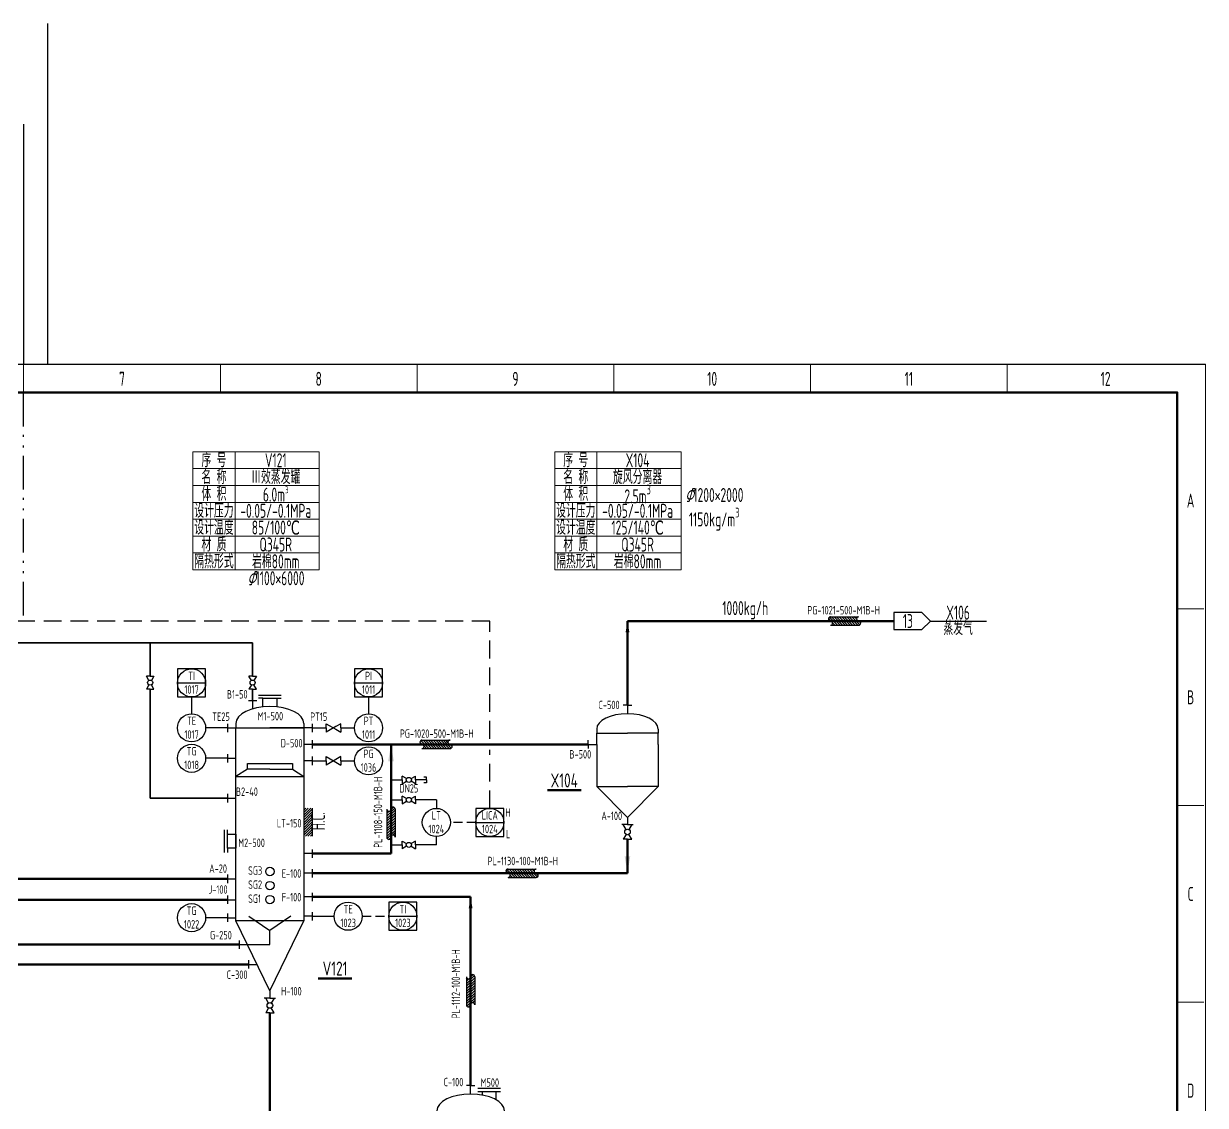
# Model space of a CAD drawing. Header units: millimetres. Extents: x 2658 to 4453, y -1069 to 608.
# Drawn here: x 3078.2 to 3498.7, y 222.6 to 607.6 of the extents above; entities that cross this region are included whole.
import ezdxf

# ---------------------------------------------------------------- set-up
doc = ezdxf.new("R2010")
doc.units = ezdxf.units.MM
doc.header["$MEASUREMENT"] = 0
for name, pattern in [('ACAD_ISO12W100', [22.4, 12, -3, 0.7, -3, 0.7, -3]), ('HIDDEN', [9.525, 6.35, -3.175]), ('HIDDEN2', [4.7625, 3.175, -1.5875])]:
    doc.linetypes.add(name, pattern=pattern)
for name, color, linetype, lineweight in [('0-图框', 7, 'Continuous', 15), ('1-主物流管线（粗）', 7, 'Continuous', 70), ('2-辅助物流（中）', 7, 'Continuous', 35), ('细实线', 7, 'Continuous', 18)]:
    doc.layers.add(name, color=color, linetype=linetype, lineweight=lineweight)
doc.styles.add('国标汉字', font='gbenor.shx', dxfattribs={"width": 0.7, "height": 5, "bigfont": 'gbcbig.shx'})

msp = doc.modelspace()

# ---------------------------------------------------------------- hatches: boundary and pattern name
h = msp.add_hatch()
h.set_pattern_fill('ANSI31', color=256, scale=0.2, angle=90)
h.set_pattern_definition([(135, (-2939.55145, -1558.38316), (-0.449012806, -0.449012806), [])])
h.paths.add_polyline_path([(3365.27, 396.45, 1), (3365.27, 394.95, -1), (3365.27, 393.45), (3375.27, 393.45, 1), (3375.27, 394.95, -1), (3375.27, 396.45)])
h = msp.add_hatch()
h.set_pattern_fill('ANSI31', color=256, scale=0.2, angle=90)
h.set_pattern_definition([(135, (-3084.92004, -1602.2836), (-0.449012806, -0.449012806), [])])
h.paths.add_polyline_path([(3219.9, 352.55, 1), (3219.9, 351.05, -1), (3219.9, 349.55), (3229.9, 349.55, 1), (3229.9, 351.05, -1), (3229.9, 352.55)])
h = msp.add_hatch()
h.set_pattern_fill('ANSI31', color=256, scale=0.2)
h.set_pattern_definition([(45, (-3338.7015, -1718.5374), (-0.449012806, 0.449012806), [])])
h.paths.add_polyline_path([(3180.88, 328.35), (3177.88, 328.35), (3177.88, 318.35), (3180.88, 318.35)])
h = msp.add_hatch()
h.set_pattern_fill('ANSI31', color=256, scale=0.2)
h.set_pattern_definition([(45, (1255.5482, 6632.80496), (-0.449012806, 0.449012806), [])])
h.paths.add_polyline_path([(3210.38, 327.99, 1), (3208.88, 327.99, -1), (3207.38, 327.99), (3207.38, 317.99, 1), (3208.88, 317.99, -1), (3210.38, 317.99)])
h = msp.add_hatch()
h.set_pattern_fill('ANSI31', color=256, scale=0.2, angle=90)
h.set_pattern_definition([(135, (-3054.27745, -1648.1568), (-0.449012806, -0.449012806), [])])
h.paths.add_polyline_path([(3250.54, 306.68, 1), (3250.54, 305.18, -1), (3250.54, 303.68), (3260.54, 303.68, 1), (3260.54, 305.18, -1), (3260.54, 306.68)])
h = msp.add_hatch()
h.set_pattern_fill('ANSI31', color=256, scale=0.2)
h.set_pattern_definition([(45, (1283.871, 6573.15754), (-0.449012806, 0.449012806), [])])
h.paths.add_polyline_path([(3238.7, 268.34, 1), (3237.2, 268.34, -1), (3235.7, 268.34), (3235.7, 258.34, 1), (3237.2, 258.34, -1), (3238.7, 258.34)])

# ---------------------------------------------------------------- linework, layer by layer
for p, q in [((3086.65, 607.55), (3086.65, 486.32)), ((3078.15, 571.78), (3078.15, 486.32)), ((2657.65, 486.32), (3498.65, 486.32)), ((2658.15, 486.32), (3458.15, 486.32)), ((3365.27, 396.45), (3375.27, 396.45)), ((3387.8, 397.95), (3387.8, 391.95)), ((3397.8, 397.95), (3387.8, 397.95)), ((3400.8, 394.95), (3397.8, 397.95)), ((3365.27, 393.45), (3375.27, 393.45)), ((3387.8, 394.95), (3386.29, 394.95)), ((3387.8, 391.95), (3397.8, 391.95)), ((3397.8, 391.95), (3400.8, 394.95)), ((3400.8, 394.95), (3420.79, 394.95)), ((3123.18, 375.38), (3121.83, 375.38)), ((3122.73, 373.82), (3121.83, 375.38)), ((3123.18, 375.38), (3124.53, 375.38)), ((3124.53, 375.38), (3123.63, 373.82)), ((3132.92, 377.91), (3132.92, 367.91)), ((3142.92, 377.91), (3132.92, 377.91)), ((3142.92, 367.91), (3142.92, 377.91)), ((3159.63, 375.38), (3158.28, 375.38)), ((3159.18, 373.82), (3158.28, 375.38)), ((3159.63, 375.38), (3160.98, 375.38)), ((3160.98, 375.38), (3160.08, 373.82)), ((3205.88, 377.91), (3195.88, 377.91)), ((3195.88, 377.91), (3195.88, 367.91)), ((3205.88, 367.91), (3205.88, 377.91)), ((3122.73, 372.27), (3121.83, 370.71)), ((3123.18, 370.71), (3121.83, 370.71)), ((3123.18, 370.71), (3124.53, 370.71)), ((3124.53, 370.71), (3123.63, 372.27)), ((3132.92, 372.91), (3142.92, 372.91)), ((3159.18, 372.27), (3158.28, 370.71)), ((3159.63, 370.71), (3158.28, 370.71)), ((3159.63, 370.71), (3160.98, 370.71)), ((3160.98, 370.71), (3160.08, 372.27)), ((3195.88, 372.91), (3205.88, 372.91)), ((3132.92, 367.91), (3142.92, 367.91)), ((3158.13, 366.71), (3161.13, 366.71)), ((3159.63, 366.71), (3159.63, 363.71)), ((3161.77, 368.54), (3169.79, 368.54)), ((3163.27, 367.54), (3161.77, 367.54)), ((3168.29, 367.54), (3169.79, 367.54)), ((3195.88, 367.91), (3205.88, 367.91)), ((3293.02, 364.95), (3291.52, 364.95)), ((3293.02, 364.95), (3293.02, 361.95)), ((3293.02, 364.95), (3294.52, 364.95)), ((3150.67, 358.41), (3150.67, 355.41)), ((3153.67, 358.5), (3153.67, 356.91)), ((3177.88, 358.5), (3177.88, 356.91)), ((3180.88, 358.41), (3180.88, 355.41)), ((3185.79, 356.91), (3185.79, 358.41)), ((3185.79, 358.41), (3189.25, 356.41)), ((3190.98, 358.41), (3189.25, 357.41)), ((3190.98, 356.91), (3190.98, 358.41)), ((3150.67, 356.91), (3142.92, 356.91)), ((3150.67, 356.91), (3153.67, 356.91)), ((3153.67, 356.91), (3165.78, 356.91)), ((3177.88, 356.91), (3165.78, 356.91)), ((3180.88, 356.91), (3177.88, 356.91)), ((3180.88, 356.91), (3185.79, 356.91)), ((3189.25, 357.41), (3185.79, 355.41)), ((3185.79, 356.91), (3185.79, 355.41)), ((3189.25, 356.41), (3190.98, 355.41)), ((3190.98, 356.91), (3190.98, 355.41)), ((3190.98, 356.91), (3195.88, 356.91)), ((3282.07, 356.49), (3282.07, 355.05)), ((3282.07, 351.05), (3282.07, 355.05)), ((3282.07, 355.05), (3293.02, 355.05)), ((3303.97, 355.05), (3293.02, 355.05)), ((3303.97, 356.49), (3303.97, 355.05)), ((3303.97, 351.05), (3303.97, 355.05)), ((3180.88, 351.05), (3177.88, 351.05)), ((3180.88, 352.55), (3180.88, 349.55)), ((3219.9, 352.55), (3229.9, 352.55)), ((3219.9, 349.55), (3229.9, 349.55)), ((3279.07, 351.05), (3279.07, 352.55)), ((3279.07, 351.05), (3282.07, 351.05)), ((3279.07, 351.05), (3279.07, 349.55)), ((3282.07, 351.05), (3282.07, 336.05)), ((3303.97, 351.05), (3303.97, 336.05)), ((3150.67, 346.09), (3142.92, 346.09)), ((3150.67, 347.59), (3150.67, 344.59)), ((3150.67, 346.09), (3153.67, 346.09)), ((3180.88, 345.18), (3177.88, 345.18)), ((3180.88, 346.68), (3180.88, 343.68)), ((3180.88, 345.18), (3185.79, 345.18)), ((3185.79, 345.18), (3185.79, 346.68)), ((3185.79, 346.68), (3189.25, 344.68)), ((3189.25, 345.68), (3185.79, 343.68)), ((3185.79, 345.18), (3185.79, 343.68)), ((3190.98, 346.68), (3189.25, 345.68)), ((3190.98, 345.18), (3190.98, 346.68)), ((3190.98, 345.18), (3190.98, 343.68)), ((3190.98, 345.18), (3195.88, 345.18)), ((3157.78, 342.26), (3153.67, 339.62)), ((3157.78, 342.26), (3157.78, 344.26)), ((3157.78, 344.26), (3173.78, 344.26)), ((3165.78, 342.26), (3157.78, 342.26)), ((3165.78, 342.26), (3173.78, 342.26)), ((3173.78, 344.26), (3173.78, 342.26)), ((3173.78, 342.26), (3177.88, 339.62)), ((3189.25, 344.68), (3190.98, 343.68)), ((3153.67, 339.62), (3177.88, 339.62)), ((3208.88, 338.4), (3212.88, 338.4)), ((3212.88, 338.4), (3212.88, 339.75)), ((3214.44, 338.85), (3212.88, 339.75)), ((3212.88, 338.4), (3212.88, 337.05)), ((3212.88, 337.05), (3214.44, 337.95)), ((3216, 338.85), (3217.56, 339.75)), ((3217.56, 337.05), (3216, 337.95)), ((3217.56, 338.4), (3217.56, 339.75)), ((3217.56, 338.4), (3217.56, 337.05)), ((3221.56, 338.4), (3217.56, 338.4)), ((3221.56, 339.4), (3220.56, 339.4)), ((3221.56, 337.4), (3220.56, 337.4)), ((3221.56, 338.4), (3221.56, 339.4)), ((3221.56, 338.4), (3221.56, 337.4)), ((3150.67, 333.41), (3150.67, 330.41)), ((3212.88, 331.28), (3212.88, 332.63)), ((3214.44, 331.73), (3212.88, 332.63)), ((3216, 331.73), (3217.56, 332.63)), ((3217.56, 331.28), (3217.56, 332.63)), ((3282.07, 336.05), (3293.02, 336.05)), ((3293.02, 325.05), (3282.07, 336.05)), ((3303.97, 336.05), (3293.02, 336.05)), ((3293.02, 325.05), (3303.97, 336.05)), ((3303.97, 336.05), (3293.02, 336.05)), ((3293.02, 325.05), (3303.97, 336.05)), ((3150.67, 331.91), (3153.67, 331.91)), ((3180.88, 328.35), (3180.88, 318.35)), ((3208.88, 331.28), (3212.88, 331.28)), ((3212.88, 331.28), (3212.88, 329.93)), ((3212.88, 329.93), (3214.44, 330.83)), ((3217.56, 329.93), (3216, 330.83)), ((3217.56, 331.28), (3217.56, 329.93)), ((3225.01, 331.28), (3217.56, 331.28)), ((3225.01, 331.28), (3225.01, 328.28)), ((3239.04, 328.28), (3239.04, 318.28)), ((3249.04, 328.28), (3239.04, 328.28)), ((3249.04, 318.28), (3249.04, 328.28)), ((3207.38, 327.99), (3207.38, 317.99)), ((3210.38, 327.99), (3210.38, 317.99)), ((3293.02, 325.05), (3293.02, 322.48)), ((3149.67, 312.61), (3149.67, 320.63)), ((3150.67, 319.13), (3150.67, 320.63)), ((3239.04, 323.28), (3249.04, 323.28)), ((3293.02, 322.48), (3291.02, 322.48)), ((3292.52, 320.75), (3291.52, 322.48)), ((3293.02, 322.48), (3294.52, 322.48)), ((3293.02, 322.48), (3295.02, 322.48)), ((3294.52, 322.48), (3293.52, 320.75)), ((3212.88, 315.28), (3212.88, 316.63)), ((3212.88, 316.63), (3214.44, 315.73)), ((3217.56, 316.63), (3216, 315.73)), ((3217.56, 315.28), (3217.56, 316.63)), ((3225.01, 315.28), (3225.01, 318.28)), ((3239.04, 318.28), (3249.04, 318.28)), ((3292.52, 319.01), (3291.52, 317.28)), ((3293.02, 317.28), (3291.52, 317.28)), ((3293.02, 317.28), (3294.52, 317.28)), ((3294.52, 317.28), (3293.52, 319.01)), ((3150.67, 314.11), (3150.67, 312.61)), ((3180.88, 312.18), (3177.88, 312.18)), ((3180.88, 313.68), (3180.88, 310.68)), ((3208.88, 315.28), (3212.88, 315.28)), ((3212.88, 315.28), (3212.88, 313.93)), ((3214.44, 314.83), (3212.88, 313.93)), ((3216, 314.83), (3217.56, 313.93)), ((3217.56, 315.28), (3217.56, 313.93)), ((3225.01, 315.28), (3217.56, 315.28)), ((3150.67, 304.68), (3150.67, 301.68)), ((3150.67, 303.18), (3153.67, 303.18)), ((3180.88, 305.18), (3177.88, 305.18)), ((3180.88, 306.68), (3180.88, 303.68)), ((3250.54, 306.68), (3260.54, 306.68)), ((3250.54, 303.68), (3260.54, 303.68)), ((3150.67, 297.24), (3150.67, 294.24)), ((3150.67, 295.74), (3153.67, 295.74)), ((3180.88, 296.74), (3177.88, 296.74)), ((3180.88, 298.24), (3180.88, 295.24)), ((3208.1, 294.88), (3208.1, 284.88)), ((3218.1, 294.88), (3208.1, 294.88)), ((3218.1, 284.88), (3218.1, 294.88)), ((3150.67, 290.86), (3150.67, 287.86)), ((3180.88, 291.38), (3180.88, 288.38)), ((3150.67, 289.36), (3142.92, 289.36)), ((3150.67, 289.36), (3153.67, 289.36)), ((3165.78, 263.3), (3153.67, 288.3)), ((3158.33, 289.93), (3165.78, 284.8)), ((3173.22, 289.93), (3165.78, 284.8)), ((3165.78, 263.3), (3177.88, 288.3)), ((3180.88, 289.88), (3177.88, 289.88)), ((3180.88, 289.88), (3188.63, 289.88)), ((3208.1, 289.88), (3218.1, 289.88)), ((3165.78, 279.8), (3165.78, 284.8)), ((3208.1, 284.88), (3218.1, 284.88)), ((3154.79, 281.3), (3154.79, 278.3)), ((3154.79, 279.8), (3157.79, 279.8)), ((3157.79, 279.8), (3165.78, 279.8)), ((3158.21, 274.23), (3158.21, 271.23)), ((3158.21, 272.73), (3161.21, 272.73)), ((3235.7, 268.34), (3235.7, 258.34)), ((3238.7, 268.34), (3238.7, 258.34)), ((3165.78, 260.73), (3163.78, 260.73)), ((3165.28, 259), (3164.28, 260.73)), ((3165.78, 263.3), (3165.78, 260.73)), ((3165.78, 260.73), (3167.78, 260.73)), ((3167.28, 260.73), (3166.28, 259)), ((3165.28, 257.26), (3164.28, 255.53)), ((3167.28, 255.53), (3166.28, 257.26)), ((3165.78, 255.53), (3164.28, 255.53)), ((3165.78, 255.53), (3167.28, 255.53)), ((3237.21, 229.61), (3235.71, 229.61)), ((3237.21, 226.61), (3237.21, 229.61)), ((3237.21, 229.61), (3238.71, 229.61)), ((3247.8, 228.54), (3239.8, 228.54)), ((3239.8, 227.54), (3241.3, 227.54)), ((3241.3, 227.54), (3241.3, 226.25)), ((3241.3, 227.54), (3246.3, 227.54)), ((3246.3, 224.54), (3246.3, 227.54)), ((3246.3, 227.54), (3247.8, 227.54))]:
    msp.add_line(p, q)
at = {"linetype": 'ACAD_ISO12W100'}
msp.add_line((3078.15, 396.95), (3078.15, 476.32), dxfattribs=at)
at = {"linetype": 'HIDDEN'}
for p, q in [((3244.04, 394.95), (2923.03, 394.95)), ((3244.04, 353.05), (3244.04, 394.95)), ((3137.92, 367.91), (3137.92, 361.91)), ((3200.88, 367.91), (3200.88, 361.91)), ((3244.04, 328.28), (3244.04, 349.05))]:
    msp.add_line(p, q, dxfattribs=at)
at = {"lineweight": 70}
for p, q in [((3264.52, 334.72), (3276.52, 334.72)), ((3182.96, 267.77), (3194.96, 267.77))]:
    msp.add_line(p, q, dxfattribs=at)
at = {"linetype": 'HIDDEN2'}
for p, q in [((3239.04, 323.28), (3230.01, 323.28)), ((3198.63, 289.88), (3208.1, 289.88))]:
    msp.add_line(p, q, dxfattribs=at)
msp.add_lwpolyline([(3163.27, 364.41), (3163.27, 367.54), (3168.29, 367.54), (3168.29, 364.41)])
for points in [[(3153.67, 356.91), (3177.88, 356.91), (3177.88, 288.3), (3153.67, 288.3)], [(3150.67, 314.11), (3150.67, 319.13), (3153.67, 319.13), (3153.67, 314.11)]]:
    msp.add_lwpolyline(points, close=True)
for centre, radius in [((3137.92, 372.91), 5), ((3200.88, 372.91), 5), ((3123.18, 373.04), 0.9), ((3159.63, 373.04), 0.9), ((3137.92, 356.91), 5), ((3200.88, 356.91), 5), ((3137.92, 346.09), 5), ((3200.88, 345.18), 5), ((3215.22, 338.4), 0.9), ((3215.22, 331.28), 0.9), ((3225.01, 323.28), 5), ((3244.04, 323.28), 5), ((3293.02, 319.88), 1), ((3215.22, 315.28), 0.9), ((3165.78, 305.8), 1.5), ((3165.78, 300.8), 1.5), ((3137.92, 289.36), 5), ((3165.78, 295.8), 1.5), ((3193.63, 289.88), 5), ((3213.1, 289.88), 5), ((3165.78, 258.13), 1)]:
    msp.add_circle(centre, radius)
for centre, start, end in [((3365.27, 395.7), 90, 270), ((3375.27, 395.7), 90, 270), ((3365.27, 394.2), 270, 90), ((3375.27, 394.2), 270, 90), ((3219.9, 351.8), 90, 270), ((3219.9, 350.3), 270, 90), ((3229.9, 351.8), 90, 270), ((3229.9, 350.3), 270, 90), ((3209.63, 327.99), 0, 180), ((3208.13, 327.99), 180, 0), ((3208.13, 317.99), 180, 0), ((3209.63, 317.99), 0, 180), ((3250.54, 305.93), 90, 270), ((3250.54, 304.43), 270, 90), ((3260.54, 305.93), 90, 270), ((3260.54, 304.43), 270, 90), ((3236.45, 268.34), 180, 0), ((3237.95, 268.34), 0, 180), ((3236.45, 258.34), 180, 0), ((3237.95, 258.34), 0, 180)]:
    msp.add_arc(centre, 0.75, start, end)
for centre, major_axis in [((3165.78, 358.5), (-12.11, 0)), ((3293.02, 356.49), (-10.95, 0)), ((3237.21, 220.6), (-12.05, 0))]:
    msp.add_ellipse(centre, major_axis=major_axis, ratio=0.498823, start_param=3.141593, end_param=6.283185)
for points in [[(3292.35, 390.95), (3293.02, 394.95), (3293.69, 390.95)], [(3207.88, 345.05), (3208.88, 351.05), (3209.88, 345.05)], [(3292.02, 311.18), (3293.02, 305.18), (3294.02, 311.18)], [(3236.54, 292.74), (3237.21, 296.74), (3237.87, 292.74)]]:
    msp.add_solid(points)
at = {"layer": '0-图框', "color": 7, "lineweight": 18}
for p, q in [((2657.65, 486.32), (3498.65, 486.32)), ((3078.15, 476.32), (3078.15, 486.32)), ((3148.15, 486.32), (3148.15, 476.32)), ((3218.15, 486.32), (3218.15, 476.32)), ((3288.15, 486.32), (3288.15, 476.32)), ((3358.15, 486.32), (3358.15, 476.32)), ((3428.15, 486.32), (3428.15, 476.32)), ((3498.65, 486.32), (3498.65, -107.68)), ((3488.64, 399.32), (3498.15, 399.32)), ((3488.64, 329.32), (3498.15, 329.32)), ((3488.64, 259.32), (3498.15, 259.32))]:
    msp.add_line(p, q, dxfattribs=at)
msp.add_lwpolyline([(2657.65, 486.32), (3498.65, 486.32), (3498.65, -107.68), (2657.65, -107.68)], close=True, dxfattribs=at)
at = {"layer": '0-图框'}
msp.add_lwpolyline([(2657.65, 486.32), (3498.65, 486.32), (3498.65, -107.68), (2657.65, -107.68)], close=True, dxfattribs=at)
at = {"layer": '0-图框', "color": 7, "lineweight": 60}
msp.add_lwpolyline([(2682.65, 476.32), (3488.65, 476.32), (3488.65, -97.68), (2682.65, -97.68)], close=True, dxfattribs=at)
at = {"layer": '1-主物流管线（粗）'}
for p, q in [((3293.02, 364.95), (3293.02, 394.95)), ((3293.02, 394.95), (3387.8, 394.95)), ((3180.88, 351.05), (3279.07, 351.05)), ((3208.88, 312.18), (3208.88, 351.05)), ((3293.02, 317.28), (3293.02, 305.18)), ((3180.88, 312.18), (3208.88, 312.18)), ((2999.66, 303.18), (3150.67, 303.18)), ((3180.88, 305.18), (3293.02, 305.18)), ((2945.63, 295.73), (3150.67, 295.74)), ((3180.88, 296.74), (3237.21, 296.74)), ((3237.21, 296.74), (3237.21, 229.61)), ((2978.05, 279.8), (3154.79, 279.8)), ((3158.21, 272.73), (3055.64, 272.73)), ((3165.78, 255.53), (3165.78, 0.53))]:
    msp.add_line(p, q, dxfattribs=at)
at = {"layer": '2-辅助物流（中）'}
for p, q in [((2765, 387.2), (3159.63, 387.2)), ((3123.18, 387.2), (3123.18, 375.38)), ((3159.63, 387.2), (3159.63, 375.38)), ((3123.18, 370.71), (3123.18, 331.91)), ((3159.63, 370.71), (3159.63, 366.71)), ((3123.18, 331.91), (3150.67, 331.91))]:
    msp.add_line(p, q, dxfattribs=at)
at = {"layer": '细实线'}
for p, q in [((3138.37, 455.17), (3138.37, 413.17)), ((3138.37, 455.17), (3153.37, 455.17)), ((3138.37, 455.17), (3138.37, 413.17)), ((3138.37, 455.17), (3153.37, 455.17)), ((3153.37, 455.17), (3153.37, 413.17)), ((3183.37, 455.17), (3153.37, 455.17)), ((3153.37, 455.17), (3153.37, 413.17)), ((3183.37, 455.17), (3153.37, 455.17)), ((3183.37, 413.17), (3183.37, 455.17)), ((3183.37, 413.17), (3183.37, 455.17)), ((3267.12, 455.17), (3267.12, 413.17)), ((3267.12, 455.17), (3282.12, 455.17)), ((3267.12, 455.17), (3267.12, 413.17)), ((3267.12, 455.17), (3282.12, 455.17)), ((3312.12, 455.17), (3282.12, 455.17)), ((3282.12, 455.17), (3282.12, 413.17)), ((3312.12, 455.17), (3282.12, 455.17)), ((3312.12, 413.17), (3312.12, 455.17)), ((3312.12, 413.17), (3312.12, 455.17)), ((3138.37, 449.17), (3153.37, 449.17)), ((3138.37, 449.17), (3153.37, 449.17)), ((3183.37, 449.17), (3153.37, 449.17)), ((3183.37, 449.17), (3153.37, 449.17)), ((3267.12, 449.17), (3282.12, 449.17)), ((3267.12, 449.17), (3282.12, 449.17)), ((3312.12, 449.17), (3282.12, 449.17)), ((3312.12, 449.17), (3282.12, 449.17)), ((3138.37, 443.17), (3153.37, 443.17)), ((3138.37, 443.17), (3153.37, 443.17)), ((3183.37, 443.17), (3153.37, 443.17)), ((3183.37, 443.17), (3153.37, 443.17)), ((3267.12, 443.17), (3282.12, 443.17)), ((3267.12, 443.17), (3282.12, 443.17)), ((3312.12, 443.17), (3282.12, 443.17)), ((3312.12, 443.17), (3282.12, 443.17)), ((3138.37, 437.17), (3153.37, 437.17)), ((3138.37, 437.17), (3153.37, 437.17)), ((3183.37, 437.17), (3153.37, 437.17)), ((3183.37, 437.17), (3153.37, 437.17)), ((3267.12, 437.17), (3282.12, 437.17)), ((3267.12, 437.17), (3282.12, 437.17)), ((3312.12, 437.17), (3282.12, 437.17)), ((3312.12, 437.17), (3282.12, 437.17)), ((3138.37, 431.17), (3153.37, 431.17)), ((3138.37, 431.17), (3153.37, 431.17)), ((3183.37, 431.17), (3153.37, 431.17)), ((3183.37, 431.17), (3153.37, 431.17)), ((3267.12, 431.17), (3282.12, 431.17)), ((3267.12, 431.17), (3282.12, 431.17)), ((3312.12, 431.17), (3282.12, 431.17)), ((3312.12, 431.17), (3282.12, 431.17)), ((3138.37, 425.17), (3153.37, 425.17)), ((3138.37, 425.17), (3153.37, 425.17)), ((3183.37, 425.17), (3153.37, 425.17)), ((3183.37, 425.17), (3153.37, 425.17)), ((3267.12, 425.17), (3282.12, 425.17)), ((3267.12, 425.17), (3282.12, 425.17)), ((3312.12, 425.17), (3282.12, 425.17)), ((3312.12, 425.17), (3282.12, 425.17)), ((3138.37, 419.17), (3153.37, 419.17)), ((3138.37, 419.17), (3153.37, 419.17)), ((3183.37, 419.17), (3153.37, 419.17)), ((3183.37, 419.17), (3153.37, 419.17)), ((3267.12, 419.17), (3282.12, 419.17)), ((3267.12, 419.17), (3282.12, 419.17)), ((3312.12, 419.17), (3282.12, 419.17)), ((3312.12, 419.17), (3282.12, 419.17)), ((3153.37, 413.17), (3138.37, 413.17)), ((3153.37, 413.17), (3138.37, 413.17)), ((3153.37, 413.17), (3183.37, 413.17)), ((3153.37, 413.17), (3183.37, 413.17)), ((3282.12, 413.17), (3267.12, 413.17)), ((3282.12, 413.17), (3267.12, 413.17)), ((3282.12, 413.17), (3312.12, 413.17)), ((3282.12, 413.17), (3312.12, 413.17))]:
    msp.add_line(p, q, dxfattribs=at)

# ---------------------------------------------------------------- texts
at = {"style": '国标汉字', "width": 0.7}
msp.add_text('PL-1130-100-M1B-H', height=3, dxfattribs=at).set_placement((3243.24, 308.04, 180))
msp.add_text('PL-1112-100-M1B-H', height=3, rotation=90, dxfattribs=at).set_placement((3233.46, 253.5, 180))
at = {"style": '国标汉字'}
for s, width, insert, char_height, attachment_point in [('序 号', 15, (3145.87, 452.17), 5, 5), ('V121', 15, (3167.87, 452.17), 5, 5), ('序 号', 15, (3274.62, 452.17), 5, 5), ('X104', 15, (3296.62, 452.17), 5, 5), ('名 称', 15, (3145.87, 446.17), 5, 5), ('Ⅲ效蒸发罐', 29.1213, (3167.87, 446.17), 5, 5), ('名 称', 15, (3274.62, 446.17), 5, 5), ('旋风分离器', 29.1213, (3296.62, 446.17), 5, 5), ('体 积', 15, (3145.87, 440.17), 5, 5), ('\\A1;6.0m{\\H0.49x;\\S3^ ;}', 29.1213, (3167.87, 440.17), 5, 5), ('体 积', 15, (3274.62, 440.17), 5, 5), ('\\A1;2.5m{\\H0.7x;\\S3^ ;}', 29.1213, (3296.62, 440.17), 5, 5), ('设计压力', 15, (3145.87, 434.17), 5, 5), ('-0.05/-0.1MPa', 29.1213, (3167.87, 434.17), 5, 5), ('设计压力', 15, (3274.62, 434.17), 5, 5), ('-0.05/-0.1MPa', 29.1213, (3296.62, 434.17), 5, 5), ('设计温度', 15, (3145.87, 428.17), 5, 5), ('85/100℃', 29.1213, (3167.87, 428.17), 5, 5), ('设计温度', 15, (3274.62, 428.17), 5, 5), ('125/140℃', 29.1213, (3296.62, 428.17), 5, 5), ('材 质', 15, (3145.87, 422.17), 5, 5), ('材 质', 15, (3274.62, 422.17), 5, 5), ('Q345R', 29.1213, (3167.87, 422.17), 5, 5), ('Q345R', 29.1213, (3296.62, 422.17), 5, 5), ('隔热形式', 15, (3145.87, 416.17), 5, 5), ('岩棉80mm', 29.1213, (3167.87, 416.17), 5, 5), ('隔热形式', 15, (3274.62, 416.17), 5, 5), ('岩棉80mm', 29.1213, (3296.62, 416.17), 5, 5), ('{\\Q15;Φ}1100×6000', 29.1213, (3167.87, 410.17), 5, 5), ('1000kg/h', 40, (3334.93, 398.78), 5, 5), ('PG-1021-500-M1B-H', 40, (3369.93, 398.78), 3, 5), ('X106', 20.2367, (3410.67, 397.95), 5, 5), ('13', 10, (3392.8, 394.95), 5, 5), ('蒸发气', 20.2367, (3410.67, 392.45), 5, 5), ('TI', 10, (3137.92, 375.41), 3, 5), ('PI', 10, (3200.88, 375.41), 3, 5), ('1017', 10, (3137.92, 372.06), 3, 2), ('B1-50', 40, (3154.16, 368.86), 3, 5), ('1011', 10, (3200.88, 372.06), 3, 2), ('C-500', 5, (3286.47, 365.08), 3, 5), ('TE25', 40, (3148.39, 360.91), 3, 5), ('TE25', 40, (3148.39, 360.91), 3, 5), ('M1-500', 40, (3165.95, 361.08), 3, 5), ('PT15', 40, (3183.16, 360.91), 3, 5), ('TE', 10, (3137.92, 359.41), 3, 5), ('PT', 10, (3200.88, 359.41), 3, 5), ('1017', 10, (3137.92, 356.06), 3, 2), ('1011', 10, (3200.88, 356.06), 3, 2), ('PG-1020-500-M1B-H', 40, (3225.13, 354.88), 3, 5), ('TG', 10, (3137.92, 348.59), 3, 5), ('D-500', 40, (3173.51, 351.49), 3, 5), ('PG', 10, (3200.88, 347.68), 3, 5), ('1018', 10, (3137.92, 345.24), 3, 2), ('B-500', 5, (3276.24, 347.5), 3, 5), ('1036', 10, (3200.88, 344.33), 3, 2), ('{\\W0.8;X104}', 16, (3270.52, 338.22), 5, 5), ('DN25', 40, (3215.24, 335.4), 3, 5), ('B2-40', 40, (3157.59, 334.21), 3, 5), ('H', 10, (3250.54, 326.78), 3, 5), ('LT-150', 40, (3172.65, 322.98), 3, 5), ('LT', 10, (3225.01, 325.78), 3, 5), ('LICA', 10, (3244.04, 325.78), 3, 5), ('A-100', 5, (3287.43, 325.59), 3, 5), ('1024', 10, (3225.01, 322.43), 3, 2), ('1024', 10, (3244.04, 322.43), 3, 2), ('L', 10, (3250.54, 320.63), 3, 2), ('M2-500', 40, (3159.26, 316.02), 3, 5), ('A-20', 40, (3147.35, 306.83), 3, 5), ('SG3', 11.2995, (3158.03, 307.64), 3, 1), ('E-100', 40, (3173.48, 305.1), 3, 5), ('J-100', 40, (3147.35, 299.39), 3, 5), ('SG2', 11.2995, (3158.03, 302.64), 3, 1), ('SG1', 11.2995, (3158.03, 297.64), 3, 1), ('F-100', 40, (3173.48, 296.65), 3, 5), ('TG', 10, (3137.92, 291.86), 3, 5), ('TE', 10, (3193.63, 292.38), 3, 5), ('TI', 10, (3213.1, 292.38), 3, 5), ('1022', 10, (3137.92, 288.51), 3, 2), ('1023', 10, (3193.63, 289.03), 3, 2), ('1023', 10, (3213.1, 289.03), 3, 2), ('G-250', 40, (3148.36, 283.16), 3, 5), ('{\\W0.8;V121}', 16, (3188.96, 271.27), 5, 5), ('C-300', 40, (3154.12, 269.09), 3, 5), ('H-100', 5, (3173.43, 263.2), 3, 5), ('C-100', 5, (3231.12, 230.87), 3, 5), ('M500', 5, (3244.04, 230.69), 3, 5)]:
    msp.add_mtext_dynamic_manual_height_columns(s, width=width, gutter_width=25, heights=[0], dxfattribs=dict(at, insert=insert, char_height=char_height, attachment_point=attachment_point))
at = {"insert": (3323.86, 434.69), "char_height": 5, "attachment_point": 5, "line_spacing_factor": 0.84, "style": '国标汉字'}
msp.add_mtext_dynamic_manual_height_columns('\\A1;{\\Q15;Φ}1200×2000\\P1150kg/m{\\H0.7x;\\S3^ ;}', width=29.1213, gutter_width=25, heights=[0], dxfattribs=at)
at = {"attachment_point": 5, "rotation": 90, "style": '国标汉字'}
for s, insert, char_height in [('PL-1108-150-M1B-H', (3204.26, 326.88), 3), ('H.C.', (3182.88, 323.72), 5)]:
    msp.add_mtext_dynamic_manual_height_columns(s, width=11.0001, gutter_width=25, heights=[0], dxfattribs=dict(at, insert=insert, char_height=char_height))
at = {"layer": '0-图框', "color": 7, "lineweight": 18, "char_height": 5, "attachment_point": 5, "style": '国标汉字'}
for s, width, heights, insert in [('7', 70, [0], (3113.15, 481.13)), ('8', 70, [0], (3183.15, 481.13)), ('9', 70, [0], (3253.15, 481.13)), ('10', 70, [0], (3323.15, 481.13)), ('11', 70, [0], (3393.15, 481.13)), ('12', 70, [0], (3463.15, 481.13)), ('A', 25, [3.5], (3493.4, 437.82)), ('B', 25, [3.5], (3493.4, 367.82)), ('C', 25, [3.5], (3493.4, 297.82)), ('D', 25, [3.5], (3493.4, 227.83))]:
    msp.add_mtext_dynamic_manual_height_columns(s, width=width, gutter_width=12.5, heights=heights, dxfattribs=dict(at, insert=insert))

doc.saveas('drawing.dxf')
